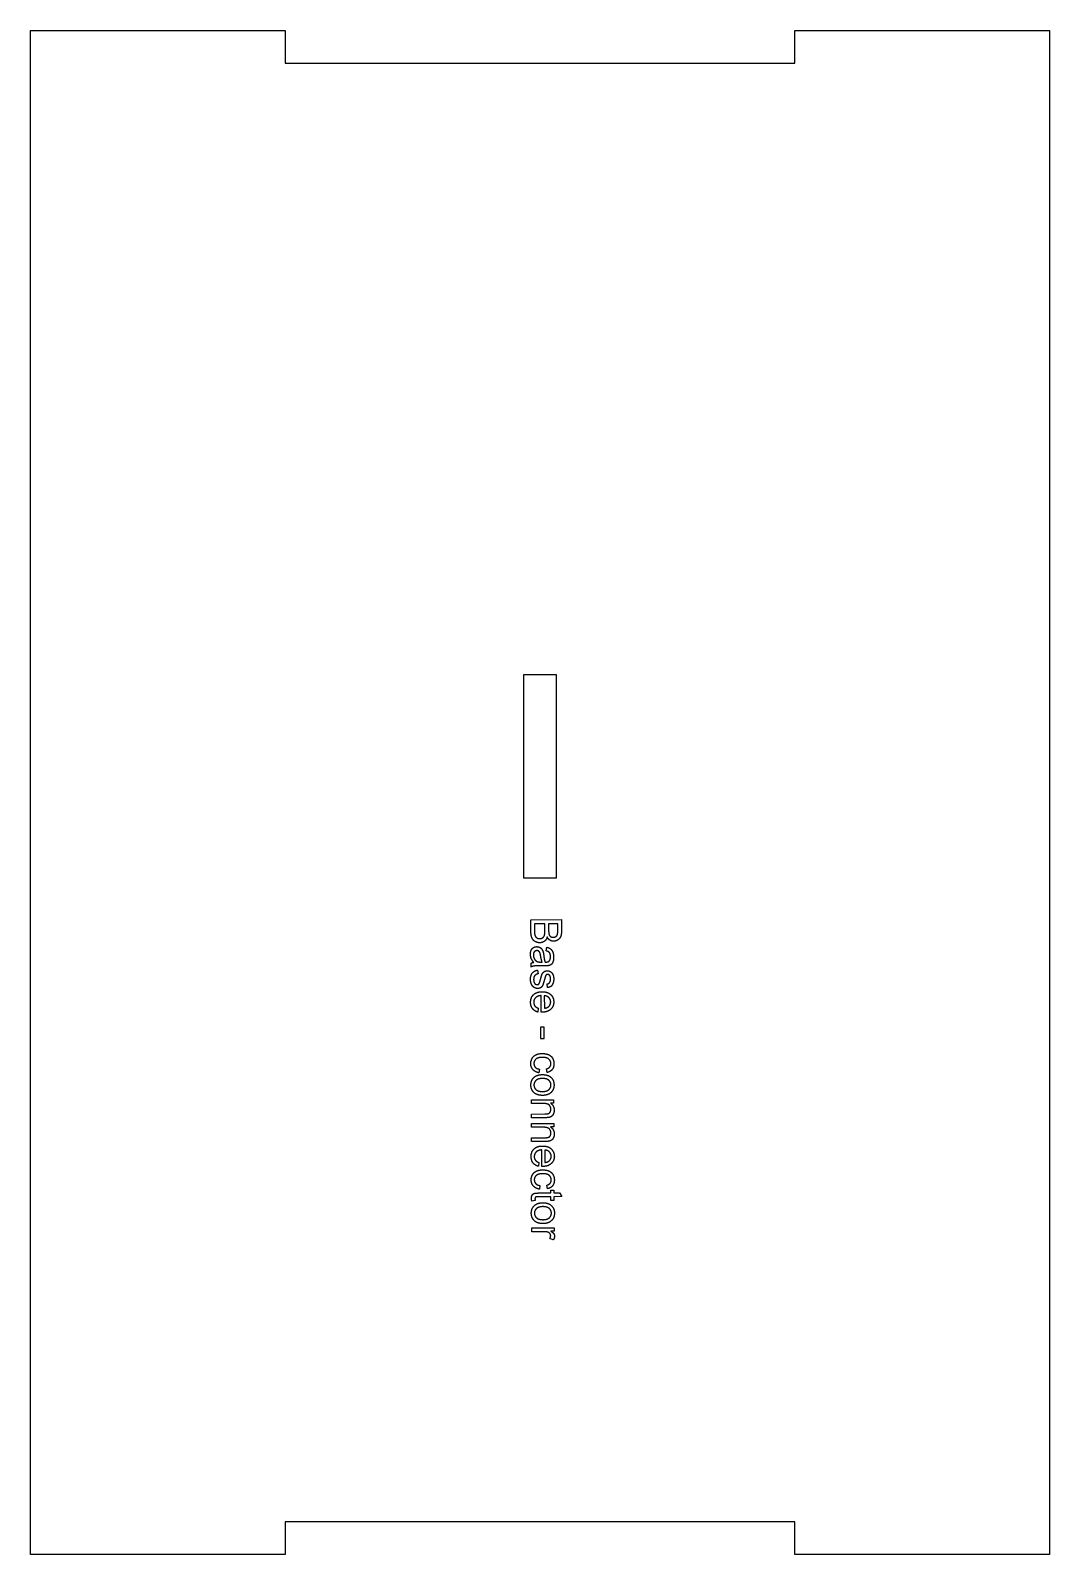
# Model space of a CAD drawing. Extents: x 30 to 130, y 42 to 192.
import ezdxf

# ---------------------------------------------------------------- set-up
doc = ezdxf.new("R2010")
doc.units = 0
doc.header["$MEASUREMENT"] = 0
doc.layers.get('0').update_dxf_attribs({"linetype": 'CONTINUOUS'})

msp = doc.modelspace()

# ---------------------------------------------------------------- linework, layer by layer
at = {"linetype": 'CONTINUOUS'}
for p, q in [((30.37, 42.37), (30.37, 191.97)), ((30.37, 191.97), (55.37, 191.97)), ((55.37, 191.97), (55.37, 188.77)), ((105.37, 188.77), (105.37, 191.97)), ((105.37, 191.97), (130.37, 191.97)), ((130.37, 191.97), (130.37, 42.37)), ((55.37, 188.77), (105.37, 188.77)), ((79.47, 104.68), (82.47, 104.69)), ((79.48, 103.54), (79.47, 104.68)), ((79.83, 104.29), (79.83, 103.54)), ((80.86, 104.29), (79.83, 104.29)), ((80.86, 103.59), (80.86, 104.29)), ((81.21, 104.29), (81.22, 103.64)), ((82.12, 104.29), (81.21, 104.29)), ((82.12, 103.69), (82.12, 104.29)), ((82.47, 104.69), (82.48, 103.57)), ((80.99, 101.62), (81.04, 101.98)), ((79.49, 100.04), (79.49, 100.42)), ((80.44, 100.53), (80.58, 100.53)), ((80.14, 99.74), (80.2, 99.37)), ((80.89, 100.16), (80.4, 100.16)), ((81.11, 98.02), (81.06, 98.38)), ((80.2, 96), (80.16, 95.62)), ((80.5, 95.61), (80.49, 97.24)), ((80.79, 97.22), (80.8, 96)), ((80.32, 90.02), (80.27, 89.66)), ((81.06, 89.69), (81, 90.05)), ((79.53, 87.01), (81.71, 87.02)), ((79.54, 86.64), (79.53, 87.01)), ((81.71, 87.02), (81.71, 86.68)), ((80.72, 86.64), (79.54, 86.64)), ((79.54, 85.61), (80.86, 85.62)), ((79.54, 85.24), (79.54, 85.61)), ((81.71, 86.68), (81.4, 86.68)), ((80.88, 85.25), (79.54, 85.24)), ((79.54, 84.68), (81.72, 84.69)), ((79.54, 84.31), (79.54, 84.68)), ((80.73, 84.31), (79.54, 84.31)), ((81.72, 84.35), (81.41, 84.35)), ((81.72, 84.69), (81.72, 84.35)), ((79.55, 82.91), (79.55, 83.28)), ((79.55, 83.28), (80.87, 83.28)), ((80.88, 82.92), (79.55, 82.91)), ((80.25, 80.86), (80.21, 80.48)), ((80.55, 80.47), (80.54, 82.09)), ((80.85, 82.07), (80.85, 80.86)), ((80.2, 77.86), (81.45, 77.86)), ((80.36, 78.6), (80.31, 78.24)), ((81.1, 78.28), (81.04, 78.63)), ((81.45, 77.86), (81.45, 78.13)), ((81.45, 78.13), (81.74, 78.13)), ((81.74, 78.13), (81.74, 77.86)), ((81.74, 77.86), (82.28, 77.86)), ((82.28, 77.86), (82.5, 77.5)), ((79.9, 77.12), (79.57, 77.06)), ((81.45, 77.49), (80.18, 77.49)), ((81.45, 77.12), (81.45, 77.49)), ((81.74, 77.12), (81.45, 77.12)), ((82.5, 77.5), (81.74, 77.49)), ((81.74, 77.49), (81.74, 77.12)), ((79.58, 74.43), (81.75, 74.44)), ((79.58, 74.06), (79.58, 74.43)), ((80.72, 74.06), (79.58, 74.06)), ((81.68, 73.26), (81.34, 73.38)), ((81.75, 74.11), (81.42, 74.1)), ((81.75, 74.44), (81.75, 74.11)), ((55.37, 45.57), (55.37, 42.37)), ((105.37, 45.57), (55.37, 45.57)), ((105.37, 42.37), (105.37, 45.57)), ((55.37, 42.37), (30.37, 42.37)), ((130.37, 42.37), (105.37, 42.37))]:
    msp.add_line(p, q, dxfattribs=at)
for points in [[(81.97, 128.77), (81.97, 108.77), (78.77, 108.77), (78.77, 128.77), (81.97, 128.77)], [(80.78, 94.14), (80.41, 94.14), (80.41, 93.01), (80.78, 93.01), (80.78, 94.14)]]:
    msp.add_lwpolyline(points, dxfattribs=at)
for points in [[(79.53, 103.05), (79.48, 103.25), (79.48, 103.54)], [(79.83, 103.54), (79.83, 103.35), (79.85, 103.27)], [(79.85, 103.27), (79.87, 103.13), (79.93, 103.04)], [(80.81, 103.16), (80.86, 103.31), (80.86, 103.59)], [(81.22, 103.64), (81.22, 103.38), (81.25, 103.26)], [(81.25, 103.26), (81.3, 103.11), (81.4, 103.04)], [(81.93, 103.03), (82.04, 103.1), (82.08, 103.24)], [(82.08, 103.24), (82.12, 103.37), (82.12, 103.69)], [(82.48, 103.57), (82.48, 103.22), (82.39, 103.01)], [(79.44, 101.3), (79.44, 101.66), (79.61, 101.85)], [(79.68, 102.73), (79.58, 102.86), (79.53, 103.05)], [(79.61, 101.85), (79.78, 102.04), (80.06, 102.04)], [(79.96, 102.51), (79.78, 102.59), (79.68, 102.73)], [(79.93, 103.04), (79.99, 102.95), (80.1, 102.89)], [(80.35, 102.42), (80.14, 102.42), (79.96, 102.51)], [(80.06, 102.04), (80.22, 102.04), (80.35, 101.97)], [(80.1, 102.89), (80.21, 102.83), (80.35, 102.83)], [(80.35, 102.83), (80.52, 102.83), (80.64, 102.92)], [(80.81, 102.57), (80.61, 102.42), (80.35, 102.42)], [(80.35, 101.97), (80.48, 101.9), (80.56, 101.78)], [(80.56, 101.78), (80.64, 101.66), (80.68, 101.52)], [(80.64, 102.92), (80.76, 103), (80.81, 103.16)], [(81.08, 102.99), (81, 102.71), (80.81, 102.57)], [(81.04, 101.98), (81.27, 101.93), (81.41, 101.82)], [(81.35, 102.67), (81.18, 102.78), (81.08, 102.99)], [(81.71, 102.57), (81.52, 102.57), (81.35, 102.67)], [(81.4, 103.04), (81.51, 102.96), (81.67, 102.96)], [(81.41, 101.82), (81.55, 101.71), (81.63, 101.5)], [(81.67, 102.96), (81.81, 102.96), (81.93, 103.03)], [(82.11, 102.69), (81.92, 102.57), (81.71, 102.57)], [(82.39, 103.01), (82.3, 102.81), (82.11, 102.69)], [(79.51, 100.89), (79.44, 101.08), (79.44, 101.3)], [(79.49, 100.42), (79.6, 100.48), (79.76, 100.5)], [(79.76, 100.5), (79.58, 100.7), (79.51, 100.89)], [(79.82, 101.54), (79.72, 101.43), (79.73, 101.21)], [(79.73, 101.21), (79.73, 101), (79.82, 100.83)], [(80.07, 101.65), (79.92, 101.65), (79.82, 101.54)], [(79.82, 100.83), (79.91, 100.67), (80.08, 100.59)], [(80.24, 101.6), (80.16, 101.65), (80.07, 101.65)], [(80.08, 100.59), (80.2, 100.53), (80.44, 100.53)], [(80.36, 101.45), (80.32, 101.55), (80.24, 101.6)], [(80.44, 101.13), (80.4, 101.36), (80.36, 101.45)], [(80.58, 100.53), (80.5, 100.73), (80.44, 101.13)], [(80.68, 101.52), (80.71, 101.41), (80.74, 101.19)], [(80.74, 101.19), (80.79, 100.74), (80.87, 100.53)], [(80.87, 100.53), (80.94, 100.53), (80.96, 100.53)], [(80.96, 100.53), (81.19, 100.53), (81.28, 100.64)], [(81.31, 101.44), (81.22, 101.56), (80.99, 101.62)], [(81.48, 100.3), (81.38, 100.21), (81.23, 100.18)], [(81.28, 100.64), (81.4, 100.78), (81.4, 101.06)], [(81.4, 101.06), (81.4, 101.32), (81.31, 101.44)], [(81.64, 100.55), (81.58, 100.38), (81.48, 100.3)], [(81.63, 101.5), (81.71, 101.29), (81.71, 101.01)], [(81.71, 101.01), (81.71, 100.73), (81.64, 100.55)], [(79.44, 98.8), (79.44, 99.23), (79.62, 99.45)], [(79.54, 98.35), (79.45, 98.55), (79.44, 98.8)], [(79.75, 100.13), (79.61, 100.11), (79.49, 100.04)], [(79.62, 99.45), (79.79, 99.67), (80.14, 99.74)], [(80.4, 100.16), (79.89, 100.16), (79.75, 100.13)], [(79.86, 99.2), (79.75, 99.06), (79.75, 98.81)], [(79.75, 98.81), (79.75, 98.55), (79.85, 98.43)], [(80.2, 99.37), (79.98, 99.34), (79.86, 99.2)], [(80.29, 98.42), (80.34, 98.49), (80.41, 98.79)], [(80.41, 98.79), (80.52, 99.2), (80.59, 99.36)], [(80.59, 99.36), (80.66, 99.51), (80.8, 99.6)], [(80.81, 98.81), (80.71, 98.42), (80.64, 98.26)], [(80.8, 99.6), (80.93, 99.68), (81.09, 99.68)], [(80.9, 99.13), (80.88, 99.08), (80.81, 98.81)], [(81.23, 100.18), (81.14, 100.16), (80.89, 100.16)], [(81, 99.28), (80.94, 99.23), (80.9, 99.13)], [(81.13, 99.32), (81.06, 99.32), (81, 99.28)], [(81.09, 99.68), (81.23, 99.68), (81.36, 99.61)], [(81.33, 99.21), (81.24, 99.32), (81.13, 99.32)], [(81.32, 98.52), (81.41, 98.64), (81.41, 98.85)], [(81.41, 98.85), (81.41, 99.1), (81.33, 99.21)], [(81.36, 99.61), (81.48, 99.55), (81.56, 99.43)], [(81.56, 99.43), (81.63, 99.35), (81.67, 99.2)], [(81.72, 98.88), (81.72, 98.62), (81.64, 98.43)], [(81.67, 99.2), (81.72, 99.05), (81.72, 98.88)], [(79.45, 96.58), (79.45, 97.05), (79.74, 97.33)], [(79.79, 98.04), (79.63, 98.14), (79.54, 98.35)], [(79.74, 97.33), (80.04, 97.61), (80.57, 97.62)], [(80.14, 97.93), (79.95, 97.93), (79.79, 98.04)], [(79.85, 98.43), (79.96, 98.31), (80.1, 98.31)], [(80.1, 98.31), (80.22, 98.31), (80.29, 98.42)], [(80.45, 98.02), (80.32, 97.93), (80.14, 97.93)], [(80.64, 98.26), (80.58, 98.11), (80.45, 98.02)], [(80.57, 97.62), (81.11, 97.62), (81.42, 97.34)], [(81.06, 98.38), (81.23, 98.4), (81.32, 98.52)], [(81.45, 98.14), (81.32, 98.05), (81.11, 98.02)], [(81.42, 97.34), (81.72, 97.06), (81.72, 96.61)], [(81.64, 98.43), (81.57, 98.24), (81.45, 98.14)], [(79.64, 95.96), (79.45, 96.2), (79.45, 96.58)], [(80.16, 95.62), (79.82, 95.71), (79.64, 95.96)], [(79.94, 97.03), (79.75, 96.85), (79.76, 96.58)], [(79.76, 96.58), (79.76, 96.37), (79.86, 96.23)], [(79.86, 96.23), (79.97, 96.09), (80.2, 96)], [(80.49, 97.24), (80.13, 97.21), (79.94, 97.03)], [(81.43, 95.89), (81.13, 95.61), (80.6, 95.61)], [(81.25, 97.03), (81.08, 97.2), (80.79, 97.22)], [(80.8, 96), (81.07, 96.03), (81.21, 96.14)], [(81.21, 96.14), (81.42, 96.32), (81.42, 96.6)], [(81.42, 96.6), (81.42, 96.85), (81.25, 97.03)], [(81.72, 96.61), (81.73, 96.17), (81.43, 95.89)], [(80.6, 95.61), (80.56, 95.61), (80.5, 95.61)], [(79.47, 90.56), (79.47, 91), (79.76, 91.28)], [(79.76, 91.28), (80.05, 91.55), (80.6, 91.55)], [(80.6, 91.55), (80.95, 91.55), (81.21, 91.44)], [(81.21, 91.44), (81.48, 91.32), (81.61, 91.08)], [(79.69, 89.96), (79.47, 90.2), (79.47, 90.56)], [(80.27, 89.66), (79.9, 89.72), (79.69, 89.96)], [(79.97, 91), (79.77, 90.83), (79.78, 90.56)], [(79.78, 90.56), (79.78, 90.35), (79.91, 90.2)], [(79.91, 90.2), (80.04, 90.06), (80.32, 90.02)], [(80.61, 91.17), (80.17, 91.17), (79.97, 91)], [(81.24, 91), (81.04, 91.17), (80.61, 91.17)], [(81, 90.05), (81.22, 90.1), (81.33, 90.23)], [(81.57, 89.98), (81.39, 89.76), (81.06, 89.69)], [(81.44, 90.55), (81.44, 90.83), (81.24, 91)], [(81.33, 90.23), (81.44, 90.36), (81.44, 90.55)], [(81.74, 90.56), (81.75, 90.21), (81.57, 89.98)], [(81.61, 91.08), (81.74, 90.84), (81.74, 90.56)], [(79.48, 88.46), (79.48, 88.91), (79.77, 89.2)], [(79.61, 87.93), (79.48, 88.17), (79.48, 88.46)], [(79.77, 89.2), (80.06, 89.48), (80.61, 89.48)], [(79.99, 88.92), (79.78, 88.73), (79.78, 88.46)], [(79.78, 88.46), (79.78, 88.18), (79.99, 88)], [(80.61, 89.1), (80.2, 89.1), (79.99, 88.92)], [(80.61, 89.48), (81.22, 89.48), (81.51, 89.15)], [(81.24, 88.92), (81.03, 89.1), (80.61, 89.1)], [(81.45, 88.46), (81.45, 88.74), (81.24, 88.92)], [(81.24, 88.01), (81.45, 88.19), (81.45, 88.46)], [(81.75, 88.46), (81.75, 88.02), (81.46, 87.73)], [(81.51, 89.15), (81.75, 88.87), (81.75, 88.46)], [(79.99, 87.57), (79.75, 87.69), (79.61, 87.93)], [(79.99, 88), (80.2, 87.82), (80.63, 87.82)], [(80.65, 87.44), (80.23, 87.44), (79.99, 87.57)], [(80.63, 87.82), (81.03, 87.82), (81.24, 88.01)], [(81.46, 87.73), (81.17, 87.45), (80.65, 87.44)], [(81.29, 86.48), (81.14, 86.65), (80.72, 86.64)], [(80.86, 85.62), (81.09, 85.62), (81.2, 85.66)], [(81.2, 85.66), (81.31, 85.7), (81.37, 85.81)], [(81.51, 85.38), (81.39, 85.3), (81.23, 85.27)], [(81.44, 86.07), (81.44, 86.3), (81.29, 86.48)], [(81.37, 85.81), (81.44, 85.92), (81.44, 86.07)], [(81.4, 86.68), (81.76, 86.45), (81.76, 85.99)], [(81.69, 85.63), (81.62, 85.47), (81.51, 85.38)], [(81.76, 85.99), (81.76, 85.8), (81.69, 85.63)], [(81.3, 84.14), (81.15, 84.31), (80.73, 84.31)], [(81.23, 85.27), (81.13, 85.25), (80.88, 85.25)], [(81.45, 83.74), (81.45, 83.97), (81.3, 84.14)], [(81.41, 84.35), (81.77, 84.11), (81.77, 83.66)], [(79.8, 82.19), (80.09, 82.47), (80.62, 82.47)], [(80.62, 82.47), (81.17, 82.48), (81.47, 82.19)], [(80.87, 83.28), (81.09, 83.29), (81.21, 83.33)], [(81.24, 82.94), (81.14, 82.92), (80.88, 82.92)], [(81.21, 83.33), (81.32, 83.37), (81.38, 83.48)], [(81.51, 83.05), (81.4, 82.97), (81.24, 82.94)], [(81.38, 83.48), (81.45, 83.59), (81.45, 83.74)], [(81.7, 83.3), (81.63, 83.14), (81.51, 83.05)], [(81.77, 83.66), (81.77, 83.47), (81.7, 83.3)], [(79.5, 81.43), (79.5, 81.91), (79.8, 82.19)], [(79.69, 80.81), (79.51, 81.06), (79.5, 81.43)], [(80.21, 80.48), (79.88, 80.57), (79.69, 80.81)], [(80, 81.89), (79.81, 81.71), (79.81, 81.43)], [(79.81, 81.43), (79.81, 81.23), (79.91, 81.09)], [(79.91, 81.09), (80.02, 80.94), (80.25, 80.86)], [(80.54, 82.09), (80.19, 82.07), (80, 81.89)], [(81.3, 81.88), (81.13, 82.06), (80.85, 82.07)], [(80.85, 80.86), (81.12, 80.88), (81.26, 81)], [(81.26, 81), (81.47, 81.18), (81.47, 81.46)], [(81.47, 81.46), (81.47, 81.71), (81.3, 81.88)], [(81.47, 82.19), (81.77, 81.91), (81.78, 81.46)], [(81.78, 81.46), (81.78, 81.03), (81.48, 80.75)], [(79.51, 79.14), (79.51, 79.59), (79.8, 79.86)], [(79.8, 79.86), (80.09, 80.13), (80.64, 80.13)], [(80.01, 79.58), (79.81, 79.42), (79.81, 79.15)], [(80.65, 79.75), (80.21, 79.75), (80.01, 79.58)], [(80.65, 80.47), (80.61, 80.47), (80.55, 80.47)], [(80.64, 80.13), (80.99, 80.13), (81.25, 80.02)], [(81.48, 80.75), (81.19, 80.47), (80.65, 80.47)], [(81.28, 79.58), (81.08, 79.76), (80.65, 79.75)], [(81.25, 80.02), (81.52, 79.9), (81.65, 79.66)], [(81.48, 79.13), (81.48, 79.41), (81.28, 79.58)], [(81.65, 79.66), (81.78, 79.43), (81.78, 79.15)], [(79.73, 78.54), (79.51, 78.78), (79.51, 79.14)], [(79.6, 77.65), (79.66, 77.76), (79.77, 77.81)], [(80.31, 78.24), (79.94, 78.3), (79.73, 78.54)], [(79.77, 77.81), (79.87, 77.85), (80.2, 77.86)], [(79.81, 79.15), (79.82, 78.93), (79.95, 78.78)], [(79.95, 78.78), (80.08, 78.64), (80.36, 78.6)], [(81.04, 78.63), (81.26, 78.69), (81.37, 78.82)], [(81.61, 78.57), (81.43, 78.34), (81.1, 78.28)], [(81.37, 78.82), (81.48, 78.95), (81.48, 79.13)], [(81.78, 79.15), (81.78, 78.79), (81.61, 78.57)], [(79.52, 75.87), (79.52, 76.33), (79.81, 76.61)], [(79.54, 77.34), (79.54, 77.54), (79.6, 77.65)], [(79.57, 77.06), (79.54, 77.22), (79.54, 77.34)], [(79.81, 76.61), (80.1, 76.9), (80.66, 76.9)], [(80.03, 76.33), (79.82, 76.15), (79.83, 75.88)], [(79.91, 77.41), (79.88, 77.36), (79.88, 77.28)], [(79.88, 77.28), (79.88, 77.22), (79.9, 77.12)], [(79.98, 77.47), (79.94, 77.45), (79.91, 77.41)], [(80.18, 77.49), (80.02, 77.49), (79.98, 77.47)], [(80.66, 76.52), (80.24, 76.52), (80.03, 76.33)], [(80.66, 76.9), (81.26, 76.9), (81.55, 76.56)], [(81.28, 76.34), (81.07, 76.52), (80.66, 76.52)], [(81.49, 75.88), (81.49, 76.16), (81.28, 76.34)], [(81.55, 76.56), (81.79, 76.28), (81.79, 75.88)], [(79.66, 75.35), (79.52, 75.59), (79.52, 75.87)], [(80.03, 74.98), (79.79, 75.11), (79.66, 75.35)], [(79.83, 75.88), (79.83, 75.6), (80.04, 75.42)], [(80.69, 74.86), (80.27, 74.86), (80.03, 74.98)], [(80.04, 75.42), (80.25, 75.24), (80.67, 75.24)], [(80.67, 75.24), (81.08, 75.24), (81.28, 75.42)], [(81.5, 75.15), (81.21, 74.86), (80.69, 74.86)], [(81.28, 75.42), (81.49, 75.61), (81.49, 75.88)], [(81.79, 75.88), (81.8, 75.43), (81.5, 75.15)], [(81.15, 74.01), (80.95, 74.07), (80.72, 74.06)], [(81.35, 73.87), (81.28, 73.96), (81.15, 74.01)], [(81.34, 73.38), (81.42, 73.52), (81.42, 73.65)], [(81.42, 73.65), (81.42, 73.77), (81.35, 73.87)], [(81.42, 74.1), (81.65, 73.98), (81.73, 73.87)], [(81.8, 73.63), (81.8, 73.45), (81.68, 73.26)], [(81.73, 73.87), (81.8, 73.76), (81.8, 73.63)]]:
    msp.add_open_spline(points, degree=2, dxfattribs=at)

doc.saveas('drawing.dxf')
